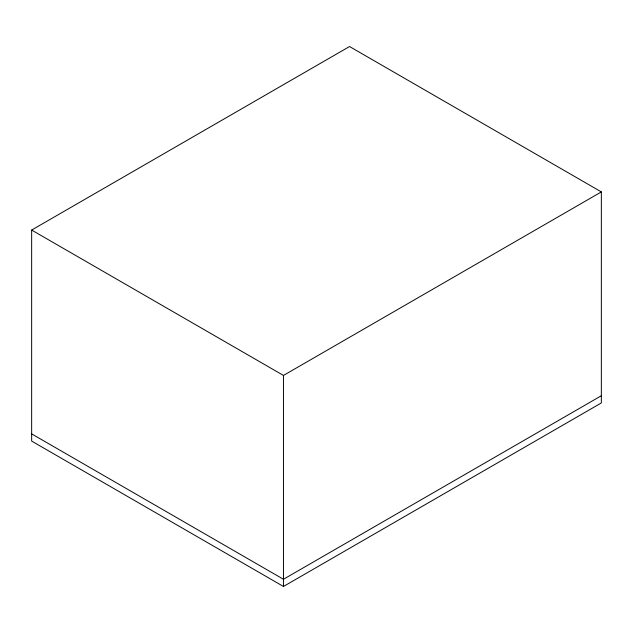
<?xml version="1.0" encoding="UTF-8"?>
<svg xmlns="http://www.w3.org/2000/svg" width="633" height="633" viewBox="0 0 633 633"><rect width="100%" height="100%" fill="white"/><g stroke="black" fill="none" stroke-linecap="round" stroke-linejoin="round"><path stroke-width="0.95" d="M31.65 230.056L349.535 46.533L601.35 191.91L601.35 402.944L283.465 586.467L31.65 441.09L31.65 230.056L283.465 375.44L601.35 191.91M601.35 395.736L283.465 579.266L31.65 433.882M283.465 375.44L283.465 586.467"/></g></svg>
